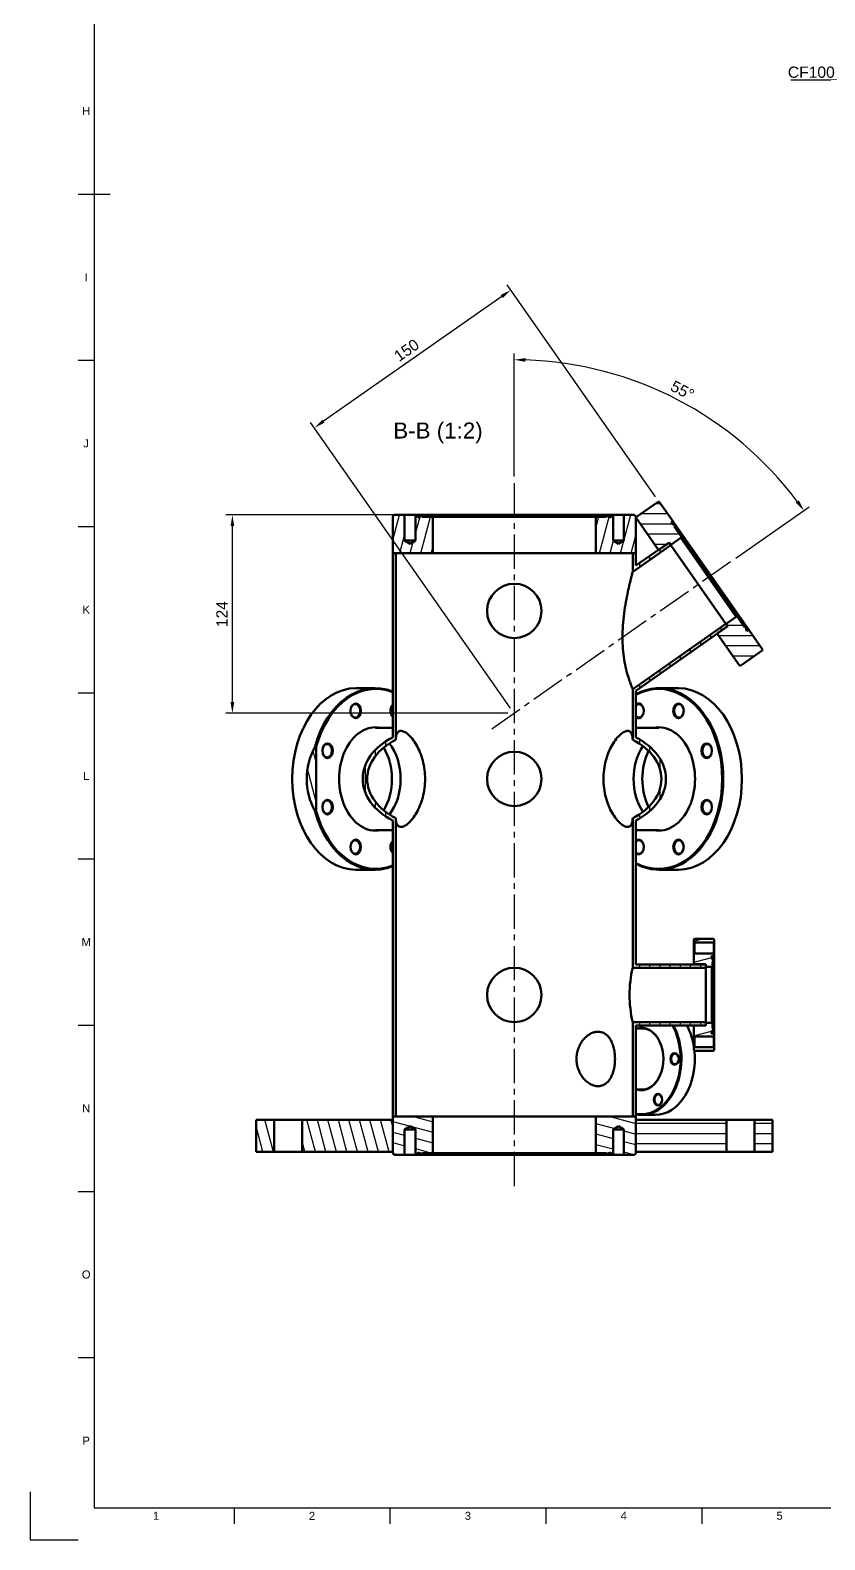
# Model space of a CAD drawing. Header units: millimetres. Extents: x 0 to 1189, y 0 to 841.
# Drawn here: x 0 to 248.3, y 0 to 471.7 of the extents above; entities that cross this region are included whole.
import ezdxf
from ezdxf import colors
from ezdxf.entities.mleader import LeaderData, LeaderLine
from ezdxf.enums import TextEntityAlignment as Align
from ezdxf.math import Vec2, Vec3

# ---------------------------------------------------------------- set-up
doc = ezdxf.new("R2010")
doc.units = ezdxf.units.MM
doc.header["$LTSCALE"] = 0.75
doc.linetypes.add('CENTER2', pattern=[28.575, 19.05, -3.175, 3.175, -3.175])
for name, color, linetype, lineweight in [('Border', 7, 'Continuous', 25), ('FD_Dimensions', 7, 'Continuous', 25), ('Hatching', 7, 'Continuous', 25), ('Leaders', 7, 'Continuous', 25), ('Smart Centers', 7, 'CENTER2', 25), ('View Labels', 7, 'Continuous', 25), ('Visible', 7, 'Continuous', 50)]:
    doc.layers.add(name, color=color, linetype=linetype, lineweight=lineweight)
doc.styles.add('FusionTitle', font='')
doc.styles.get("Standard").update_dxf_attribs({"font": 'arial.ttf'})
doc.styles.get('FusionTitle').set_extended_font_data('Arial Unicode MS')
doc.dimstyles.new('Dim-ISO-25', dxfattribs={"dimtxt": 3.5, "dimasz": 3.5, "dimexe": 2, "dimexo": 2, "dimgap": 1.5, "dimtad": 1, "dimzin": 12, "dimdsep": 46, "dimtxsty": 'Standard', "dimcen": 0, "dimazin": 3, "dimtp": 0.1, "dimtm": 0.1, "dimtfac": 0.714, "dimtmove": 0, "dimatfit": 3, "dimfxl": 1, "dimtzin": 12, "dimarcsym": 0})

# ---------------------------------------------------------------- blocks, each defined once
blk = doc.blocks.new('ISO_A0_SHEET')
at = {"layer": 'Border'}
for p, q in [((20, 831), (20, 10)), ((15, 420.5), (25, 420.5)), ((15, 368.5625), (20, 368.5625)), ((15, 316.625), (20, 316.625)), ((15, 264.6875), (20, 264.6875)), ((15, 212.75), (20, 212.75)), ((15, 160.8125), (20, 160.8125)), ((15, 108.875), (20, 108.875)), ((15, 56.9375), (20, 56.9375)), ((0, 15), (0, 0)), ((20, 10), (1179, 10)), ((63.708337, 10), (63.708337, 5)), ((112.41667, 10), (112.41667, 5)), ((161.125003, 10), (161.125003, 5)), ((209.833336, 10), (209.833336, 5)), ((0, 0), (15, 0))]:
    blk.add_line(p, q, dxfattribs=at)
at = {"layer": 'Border', "style": 'FusionTitle'}
for s, p in [('H', (17.5, 446.46875)), ('I', (17.5, 394.53125)), ('J', (17.5, 342.59375)), ('K', (17.5, 290.65625)), ('L', (17.5, 238.71875)), ('M', (17.5, 186.78125)), ('N', (17.5, 134.84375)), ('O', (17.5, 82.90625)), ('P', (17.5, 30.96875)), ('1', (39.35417, 7.5)), ('2', (88.062503, 7.5)), ('3', (136.770836, 7.5)), ('4', (185.479169, 7.5)), ('5', (234.187502, 7.5))]:
    blk.add_text(s, height=2.5, dxfattribs=at).set_placement(p, align=Align.MIDDLE)
blk = doc.blocks.new('*U39')
at = {"layer": 'Smart Centers', "color": 0, "ltscale": 0.75, "transparency": 16777216}
blk.add_line((0, 139.809447), (0, -80.22432), dxfattribs=at)
blk = doc.blocks.new('*U40')
at = {"layer": 'Smart Centers', "color": 0, "ltscale": 0.75, "transparency": 16777216}
blk.add_line((19.797621, 13.862444), (-55.693846, -38.997251), dxfattribs=at)
blk = doc.blocks.new('*D77')
at = {"layer": 'Defpoints', "color": 0, "transparency": 16777216}
for p in [(63.181732, 320.25633), (135.020637, 320.25633), (151.275826, 258.25633)]:
    blk.add_point(p, dxfattribs=at)
at = {"layer": 'FD_Dimensions', "lineweight": -2, "transparency": 16777216}
for p, q in [((133.020637, 320.25633), (61.181732, 320.25633)), ((63.181732, 261.75633), (63.181732, 316.75633)), ((149.275826, 258.25633), (61.181732, 258.25633))]:
    blk.add_line(p, q, dxfattribs=at)
at = {"layer": 'FD_Dimensions', "transparency": 16777216}
for points in [[(62.598399, 316.75633), (63.765066, 316.75633), (63.181732, 320.25633)], [(62.598399, 261.75633), (63.765066, 261.75633), (63.181732, 258.25633)]]:
    blk.add_solid(points, dxfattribs=at)
at = {"layer": 'FD_Dimensions', "color": 0, "transparency": 16777216, "insert": (59.92457, 289.25633), "char_height": 3.5, "attachment_point": 5, "rotation": 90}
blk.add_mtext('124', dxfattribs=at)
blk = doc.blocks.new('*D78')
at = {"layer": 'Defpoints', "color": 0, "transparency": 16777216}
for p in [(88.786605, 347.500186), (196.580392, 324.313214), (151.275826, 258.25633)]:
    blk.add_point(p, dxfattribs=at)
at = {"layer": 'FD_Dimensions', "lineweight": -2, "transparency": 16777216}
for p, q in [((195.433239, 325.951518), (149.075856, 392.156723)), ((147.355977, 388.510901), (91.653638, 349.507703)), ((150.128673, 259.894634), (87.639452, 349.13849))]:
    blk.add_line(p, q, dxfattribs=at)
at = {"layer": 'FD_Dimensions', "transparency": 16777216}
for points in [[(147.02139, 388.98874), (147.690563, 388.033062), (150.223009, 390.518419)], [(91.319051, 349.985542), (91.988224, 349.029865), (88.786605, 347.500186)]]:
    blk.add_solid(points, dxfattribs=at)
at = {"layer": 'FD_Dimensions', "color": 0, "transparency": 16777216, "insert": (117.619458, 371.701859), "char_height": 3.5, "attachment_point": 5, "rotation": 34.99998098}
blk.add_mtext('150', dxfattribs=at)
blk = doc.blocks.new('*D79')
at = {"layer": 'Defpoints', "color": 0, "transparency": 16777216}
for p in [(217.246297, 346.870051), (151.275826, 330.206141), (218.846163, 305.569589), (143.354695, 252.709894), (151.275826, 110.172374)]:
    blk.add_point(p, dxfattribs=at)
at = {"layer": 'FD_Dimensions', "lineweight": -2, "transparency": 16777216}
for p, q in [((151.275826, 332.206141), (151.275826, 370.730285)), ((220.484467, 306.716742), (243.409096, 322.76874))]:
    blk.add_line(p, q, dxfattribs=at)
blk.add_arc((151.275826, 258.25633), 110.473955, 36.815302, 88.184698, dxfattribs=at)
at = {"layer": 'FD_Dimensions', "transparency": 16777216}
for points in [[(154.766147, 368.091581), (154.784628, 369.258102), (151.275826, 368.730285)], [(240.190589, 324.798572), (239.245632, 324.114345), (241.770792, 321.621587)]]:
    blk.add_solid(points, dxfattribs=at)
at = {"layer": 'FD_Dimensions', "color": 0, "transparency": 16777216, "insert": (203.801485, 359.157181), "char_height": 3.5, "attachment_point": 5, "rotation": 332.49998476}
blk.add_mtext('55°', dxfattribs=at)

msp = doc.modelspace()

# ---------------------------------------------------------------- hatches: boundary and pattern name
at = {"layer": 'Hatching'}
h = msp.add_hatch(dxfattribs=at)
h.set_pattern_fill('ANSI31', color=256, angle=135, style=0)
h.paths.add_polyline_path([(223.5365, 285.2929), (223.2281, 285.2102), (221.0108, 288.3769), (220.6626, 288.4383), (217.4679, 286.2014), (217.9411, 285.5256), (214.8693, 283.3746), (214.8447, 283.2354), (214.8079, 283.0265), (221.6765, 273.2171), (222.0247, 273.1557), (228.7827, 277.8877), (228.8441, 278.2359), (224.5494, 284.3693), (223.9049, 283.918)], flags=0)
h.paths.add_polyline_path([(201.2133, 316.6506), (201.3965, 316.9121), (200.2305, 317.7285), (200.875, 318.1798), (196.5804, 324.3132), (196.2322, 324.3746), (189.4742, 319.6426), (189.4128, 319.2944), (196.2814, 309.4851), (196.4903, 309.4482), (196.6296, 309.4237), (199.7014, 311.5746), (200.1746, 310.8988), (203.3693, 313.1357), (203.4307, 313.4839)], flags=0)
h = msp.add_hatch(dxfattribs=at)
h.set_pattern_fill('ANSI31', color=256, angle=30, style=0)
edge = h.paths.add_edge_path(flags=0)
edge.add_line((176.7758, 319.6563), (176.7758, 308.2563))
edge.add_line((176.7758, 308.2563), (188.2758, 308.2563))
edge.add_line((188.2758, 308.2563), (189.2758, 308.2563))
edge.add_line((189.2758, 308.2563), (189.2758, 319.7563))
edge.add_line((189.2758, 319.7563), (188.7758, 320.2563))
edge.add_line((188.7758, 320.2563), (185.5508, 320.2563))
edge.add_line((185.5508, 320.2563), (185.5508, 312.2763))
edge.add_line((185.5508, 312.2763), (183.8508, 311.2549))
edge.add_line((183.8508, 311.2549), (182.1508, 312.2763))
edge.add_line((182.1508, 312.2763), (182.1508, 320.2563))
edge.add_line((182.1508, 320.2563), (181.4383, 320.2563))
edge.add_line((181.4383, 320.2563), (181.4383, 319.4695))
edge.add_line((181.4383, 319.4695), (180.1621, 319.934))
edge.add_ellipse((180.145, 319.8871), major_axis=(0.0171, 0.047), ratio=1, start_angle=0, end_angle=105)
edge.add_line((180.0951, 319.8914), (180.0746, 319.6563))
edge.add_line((180.0746, 319.6563), (176.7758, 319.6563))
edge = h.paths.add_edge_path(flags=0)
edge.add_line((125.7758, 308.2563), (125.7758, 319.6563))
edge.add_line((125.7758, 319.6563), (122.4771, 319.6563))
edge.add_line((122.4771, 319.6563), (122.4565, 319.8914))
edge.add_ellipse((122.4067, 319.8871), major_axis=(0.0498, 0.0044), ratio=1, start_angle=360, end_angle=465)
edge.add_line((122.3896, 319.934), (121.1133, 319.4695))
edge.add_line((121.1133, 319.4695), (121.1133, 320.2563))
edge.add_line((121.1133, 320.2563), (120.4008, 320.2563))
edge.add_line((120.4008, 320.2563), (120.4008, 312.2763))
edge.add_line((120.4008, 312.2763), (118.7008, 311.2549))
edge.add_line((118.7008, 311.2549), (117.0008, 312.2763))
edge.add_line((117.0008, 312.2763), (117.0008, 320.2563))
edge.add_line((117.0008, 320.2563), (113.7758, 320.2563))
edge.add_line((113.7758, 320.2563), (113.2758, 319.7563))
edge.add_line((113.2758, 319.7563), (113.2758, 308.2563))
edge.add_line((113.2758, 308.2563), (114.2758, 308.2563))
edge.add_line((114.2758, 308.2563), (125.7758, 308.2563))
h = msp.add_hatch(dxfattribs=at)
h.set_pattern_fill('ANSI31', color=256, angle=45, style=0)
h.paths.add_polyline_path([(189.2758, 160.7563), (211.1258, 160.7563), (211.1258, 161.5063), (211.1258, 161.7563), (188.2758, 161.7563), (188.2758, 132.2563), (189.2758, 132.2563)], flags=0)
h.paths.add_polyline_path([(199.644, 311.6565), (196.4903, 309.4482), (189.2758, 304.3966), (189.2758, 308.2563), (188.2758, 308.2563), (188.2758, 302.4756), (200.2176, 310.8374), (200.1746, 310.8988), (199.7014, 311.5746)], flags=0)
edge = h.paths.add_edge_path(flags=0)
edge.add_ellipse((176.0246, 237.7563), major_axis=(22.6274, 0), ratio=0.70710678, start_angle=315.616168, end_angle=404.383832)
edge.add_line((189.2758, 250.7256), (189.2758, 265.3318))
edge.add_line((189.2758, 265.3318), (214.8447, 283.2354))
edge.add_line((214.8447, 283.2354), (217.9985, 285.4436))
edge.add_line((217.9985, 285.4436), (217.9411, 285.5256))
edge.add_line((217.9411, 285.5256), (217.4679, 286.2014))
edge.add_line((217.4679, 286.2014), (217.4249, 286.2628))
edge.add_line((217.4249, 286.2628), (188.2758, 265.8524))
edge.add_line((188.2758, 265.8524), (188.2758, 250.0019))
edge.add_ellipse((176.0246, 237.7563), major_axis=(21.2132, 0), ratio=0.70710678, start_angle=-44.986618, end_angle=44.986618, ccw=False)
edge.add_line((188.2758, 225.5108), (188.2758, 178.7563))
edge.add_line((188.2758, 178.7563), (211.1258, 178.7563))
edge.add_line((211.1258, 178.7563), (211.1258, 179.0063))
edge.add_line((211.1258, 179.0063), (211.1258, 179.7563))
edge.add_line((211.1258, 179.7563), (189.2758, 179.7563))
edge.add_line((189.2758, 179.7563), (189.2758, 224.7871))
edge = h.paths.add_edge_path(flags=0)
edge.add_ellipse((126.5271, 237.7563), major_axis=(22.6274, 0), ratio=0.70710678, start_angle=135.616168, end_angle=224.383832)
edge.add_line((113.2758, 224.7871), (113.2758, 132.2563))
edge.add_line((113.2758, 132.2563), (114.2758, 132.2563))
edge.add_line((114.2758, 132.2563), (114.2758, 225.5108))
edge.add_ellipse((126.5271, 237.7563), major_axis=(21.2132, 0), ratio=0.70710678, start_angle=135.013382, end_angle=224.986618, ccw=False)
edge.add_line((114.2758, 250.0019), (114.2758, 308.2563))
edge.add_line((114.2758, 308.2563), (113.2758, 308.2563))
edge.add_line((113.2758, 308.2563), (113.2758, 250.7256))
h = msp.add_hatch(dxfattribs=at)
h.set_pattern_fill('ANSI31', color=256, angle=60, style=0)
edge = h.paths.add_edge_path(flags=0)
edge.add_spline(control_points=[(89.0504, 227.6128), (89.2276, 227.636), (89.404, 227.6591)], knot_values=[0, 0, 0, 0.07131489, 0.07131489, 0.07131489], weights=[1, 1, 1], degree=2, periodic=0)
edge.add_line((89.404, 227.6591), (89.404, 247.8535))
edge.add_spline(control_points=[(89.404, 247.8535), (89.2276, 247.8767), (89.0504, 247.8998)], knot_values=[0, 0, 0, 0.07131489, 0.07131489, 0.07131489], weights=[1, 1, 1], degree=2, periodic=0)
edge.add_ellipse((126.5271, 237.7563), major_axis=(40.1283, 0), ratio=0.70710678, start_angle=164.855087, end_angle=195.144913)
h = msp.add_hatch(dxfattribs=at)
h.set_pattern_fill('ANSI31', color=256, angle=150, style=0)
h.paths.add_polyline_path([(213.7758, 187.5563), (213.5758, 187.7563), (207.6258, 187.7563), (207.4258, 187.5563), (207.4258, 186.7563), (207.5758, 186.6063), (213.6258, 186.6063), (213.7758, 186.7563)], flags=0)
h.paths.add_polyline_path([(213.5758, 152.7563), (213.7758, 152.9563), (213.7758, 153.7563), (213.6258, 153.9063), (207.5758, 153.9063), (207.4258, 153.7563), (207.4258, 152.9563), (207.6258, 152.7563)], flags=0)
edge = h.paths.add_edge_path(flags=0)
edge.add_line((213.4758, 159.7813), (213.1758, 159.8905))
edge.add_line((213.1758, 159.8905), (213.1758, 161.3563))
edge.add_line((213.1758, 161.3563), (213.0258, 161.5063))
edge.add_line((213.0258, 161.5063), (211.1258, 161.5063))
edge.add_line((211.1258, 161.5063), (211.1258, 160.7563))
edge.add_line((211.1258, 160.7563), (211.1258, 160.6563))
edge.add_line((211.1258, 160.6563), (207.5758, 160.6563))
edge.add_line((207.5758, 160.6563), (207.4258, 160.5063))
edge.add_line((207.4258, 160.5063), (207.4258, 157.4063))
edge.add_line((207.4258, 157.4063), (207.5758, 157.2563))
edge.add_line((207.5758, 157.2563), (213.6258, 157.2563))
edge.add_line((213.6258, 157.2563), (213.7758, 157.4063))
edge.add_line((213.7758, 157.4063), (213.7758, 158.1688))
edge.add_line((213.7758, 158.1688), (213.0317, 158.1688))
edge.add_ellipse((213.0317, 158.2688), major_axis=(0, -0.1), ratio=1, start_angle=250, end_angle=360, ccw=False)
edge.add_line((212.9378, 158.303), (213.4758, 159.7813))
edge = h.paths.add_edge_path(flags=0)
edge.add_line((213.1758, 180.6221), (213.4758, 180.7313))
edge.add_line((213.4758, 180.7313), (212.9378, 182.2096))
edge.add_ellipse((213.0317, 182.2438), major_axis=(-0.094, -0.0342), ratio=1, start_angle=-110, end_angle=0, ccw=False)
edge.add_line((213.0317, 182.3438), (213.7758, 182.3438))
edge.add_line((213.7758, 182.3438), (213.7758, 183.1063))
edge.add_line((213.7758, 183.1063), (213.6258, 183.2563))
edge.add_line((213.6258, 183.2563), (207.5758, 183.2563))
edge.add_line((207.5758, 183.2563), (207.4258, 183.1063))
edge.add_line((207.4258, 183.1063), (207.4258, 180.0063))
edge.add_line((207.4258, 180.0063), (207.5758, 179.8563))
edge.add_line((207.5758, 179.8563), (211.1258, 179.8563))
edge.add_line((211.1258, 179.8563), (211.1258, 179.7563))
edge.add_line((211.1258, 179.7563), (211.1258, 179.0063))
edge.add_line((211.1258, 179.0063), (213.0258, 179.0063))
edge.add_line((213.0258, 179.0063), (213.1758, 179.1563))
edge.add_line((213.1758, 179.1563), (213.1758, 180.6221))
h = msp.add_hatch(dxfattribs=at)
h.set_pattern_fill('ANSI31', color=256, angle=120, style=0)
edge = h.paths.add_edge_path(flags=0)
edge.add_line((125.7758, 120.8563), (125.7758, 132.2563))
edge.add_line((125.7758, 132.2563), (114.2758, 132.2563))
edge.add_line((114.2758, 132.2563), (113.2758, 132.2563))
edge.add_line((113.2758, 132.2563), (113.2758, 131.2563))
edge.add_line((113.2758, 131.2563), (113.2758, 121.2563))
edge.add_line((113.2758, 121.2563), (113.2758, 120.7563))
edge.add_line((113.2758, 120.7563), (113.7758, 120.2563))
edge.add_line((113.7758, 120.2563), (117.0008, 120.2563))
edge.add_line((117.0008, 120.2563), (117.0008, 128.2363))
edge.add_line((117.0008, 128.2363), (118.7008, 129.2578))
edge.add_line((118.7008, 129.2578), (120.4008, 128.2363))
edge.add_line((120.4008, 128.2363), (120.4008, 120.2563))
edge.add_line((120.4008, 120.2563), (121.1133, 120.2563))
edge.add_line((121.1133, 120.2563), (121.1133, 121.0431))
edge.add_line((121.1133, 121.0431), (122.3896, 120.5786))
edge.add_ellipse((122.4067, 120.6256), major_axis=(-0.0171, -0.047), ratio=1, start_angle=0, end_angle=105)
edge.add_line((122.4565, 120.6212), (122.4771, 120.8563))
edge.add_line((122.4771, 120.8563), (125.7758, 120.8563))
edge = h.paths.add_edge_path(flags=0)
edge.add_line((176.7758, 132.2563), (176.7758, 120.8563))
edge.add_line((176.7758, 120.8563), (180.0746, 120.8563))
edge.add_line((180.0746, 120.8563), (180.0951, 120.6212))
edge.add_ellipse((180.145, 120.6256), major_axis=(-0.0498, -0.0044), ratio=1, start_angle=0, end_angle=105)
edge.add_line((180.1621, 120.5786), (181.4383, 121.0431))
edge.add_line((181.4383, 121.0431), (181.4383, 120.2563))
edge.add_line((181.4383, 120.2563), (182.1508, 120.2563))
edge.add_line((182.1508, 120.2563), (182.1508, 128.2363))
edge.add_line((182.1508, 128.2363), (183.8508, 129.2578))
edge.add_line((183.8508, 129.2578), (185.5508, 128.2363))
edge.add_line((185.5508, 128.2363), (185.5508, 120.2563))
edge.add_line((185.5508, 120.2563), (188.7758, 120.2563))
edge.add_line((188.7758, 120.2563), (189.2758, 120.7563))
edge.add_line((189.2758, 120.7563), (189.2758, 121.2563))
edge.add_line((189.2758, 121.2563), (189.2758, 131.2563))
edge.add_line((189.2758, 131.2563), (189.2758, 132.2563))
edge.add_line((189.2758, 132.2563), (188.2758, 132.2563))
edge.add_line((188.2758, 132.2563), (176.7758, 132.2563))
h = msp.add_hatch(dxfattribs=at)
h.set_pattern_fill('ANSI31', color=256, angle=60, style=0)
h.paths.add_polyline_path([(76.1901, 131.2563), (70.5651, 131.2563), (70.5651, 121.2563), (76.1901, 121.2563)], flags=0)
h.paths.add_polyline_path([(113.2758, 121.2563), (113.2758, 131.2563), (84.9401, 131.2563), (84.9401, 121.2563)], flags=0)
h = msp.add_hatch(dxfattribs=at)
h.set_pattern_fill('ANSI31', color=256, angle=135, style=0)
h.paths.add_polyline_path([(226.3615, 121.2563), (231.9865, 121.2563), (231.9865, 131.2563), (226.3615, 131.2563)], flags=0)
h.paths.add_polyline_path([(189.2758, 131.2563), (189.2758, 121.2563), (217.6115, 121.2563), (217.6115, 131.2563)], flags=0)

# ---------------------------------------------------------------- linework, layer by layer
at = {"layer": 'Visible', "extrusion": (0.707107, 2.978e-13, 0.707107)}
for p, q in [((196.2322, 324.3746), (189.4742, 319.6426)), ((196.5804, 324.3132), (196.2322, 324.3746)), ((200.875, 318.1798), (196.5804, 324.3132)), ((113.7758, 320.2563), (113.2758, 319.7563)), ((113.2758, 319.7563), (113.2758, 308.2563)), ((117.0008, 320.2563), (113.7758, 320.2563)), ((117.0008, 312.2763), (117.0008, 320.2563)), ((120.4008, 320.2563), (117.0008, 320.2563)), ((121.1133, 320.2563), (120.4008, 320.2563)), ((120.4008, 320.2563), (120.4008, 312.2763)), ((121.1133, 319.4695), (121.1133, 320.2563)), ((134.0229, 320.2563), (121.1133, 320.2563)), ((122.3896, 319.934), (121.1133, 319.4695)), ((180.145, 319.9371), (122.4067, 319.9371)), ((122.4771, 319.6563), (122.4565, 319.8914)), ((125.7758, 319.6563), (122.4771, 319.6563)), ((125.7758, 308.2563), (125.7758, 319.6563)), ((176.7758, 319.6563), (125.7758, 319.6563)), ((134.0229, 320.2563), (135.0206, 320.2563)), ((181.4383, 320.2563), (135.0206, 320.2563)), ((176.7758, 319.6563), (176.7758, 308.2563)), ((180.0746, 319.6563), (176.7758, 319.6563)), ((180.0951, 319.8914), (180.0746, 319.6563)), ((181.4383, 319.4695), (180.1621, 319.934)), ((182.1508, 320.2563), (181.4383, 320.2563)), ((181.4383, 320.2563), (181.4383, 319.4695)), ((182.1508, 312.2763), (182.1508, 320.2563)), ((185.5508, 320.2563), (182.1508, 320.2563)), ((188.7758, 320.2563), (185.5508, 320.2563)), ((185.5508, 320.2563), (185.5508, 312.2763)), ((189.2758, 319.7563), (188.7758, 320.2563)), ((189.2758, 308.2563), (189.2758, 319.7563)), ((189.4742, 319.6426), (189.4128, 319.2944)), ((189.4128, 319.2944), (196.2814, 309.4851)), ((200.2305, 317.7285), (200.875, 318.1798)), ((201.3965, 316.9121), (200.2305, 317.7285)), ((200.545, 317.7795), (200.9545, 318.0663)), ((200.545, 317.7795), (200.6251, 317.665)), ((201.0347, 317.9518), (200.6251, 317.665)), ((200.875, 318.1798), (200.9545, 318.0663)), ((201.0347, 317.9518), (200.9545, 318.0663)), ((201.0347, 317.9518), (224.5494, 284.3693)), ((201.2133, 316.6506), (201.3965, 316.9121)), ((203.4307, 313.4839), (201.2133, 316.6506)), ((201.3965, 316.9121), (223.5365, 285.2929)), ((118.7008, 311.2549), (117.0008, 312.2763)), ((120.4008, 312.2763), (117.0008, 312.2763)), ((120.4008, 312.2763), (118.7008, 311.2549)), ((183.8508, 311.2549), (182.1508, 312.2763)), ((185.5508, 312.2763), (182.1508, 312.2763)), ((185.5508, 312.2763), (183.8508, 311.2549)), ((199.644, 311.6565), (189.2758, 304.3966)), ((196.6296, 309.4237), (199.7014, 311.5746)), ((200.2176, 310.8374), (199.644, 311.6565)), ((199.7014, 311.5746), (200.1746, 310.8988)), ((200.1746, 310.8988), (203.3693, 313.1357)), ((203.3693, 313.1357), (203.4307, 313.4839)), ((220.6626, 288.4383), (203.3693, 313.1357)), ((203.4307, 313.4839), (221.0108, 288.3769)), ((113.2758, 308.2563), (125.7758, 308.2563)), ((114.2758, 308.2563), (113.2758, 308.2563)), ((113.2758, 308.2563), (113.2758, 250.7256)), ((114.2758, 250.0019), (114.2758, 308.2563)), ((125.7758, 308.2563), (176.7758, 308.2563)), ((176.7758, 308.2563), (189.2758, 308.2563)), ((188.2758, 302.4756), (200.2176, 310.8374)), ((189.2758, 308.2563), (188.2758, 308.2563)), ((188.2758, 308.2563), (188.2758, 302.4756)), ((189.2758, 304.3966), (189.2758, 308.2563)), ((196.2814, 309.4851), (196.6296, 309.4237)), ((196.3674, 309.3622), (196.2814, 309.4851)), ((200.2176, 310.8374), (217.4249, 286.2628)), ((220.6626, 288.4383), (217.4679, 286.2014)), ((221.0108, 288.3769), (220.6626, 288.4383)), ((223.2281, 285.2102), (221.0108, 288.3769)), ((217.4249, 286.2628), (188.2758, 265.8524)), ((189.2758, 265.3318), (217.9985, 285.4436)), ((214.8079, 283.0265), (214.7219, 283.1493)), ((214.8693, 283.3746), (214.8079, 283.0265)), ((217.9411, 285.5256), (214.8693, 283.3746)), ((217.9985, 285.4436), (217.4249, 286.2628)), ((217.4679, 286.2014), (217.9411, 285.5256)), ((223.5365, 285.2929), (223.2281, 285.2102)), ((223.9049, 283.918), (223.5365, 285.2929)), ((224.5494, 284.3693), (223.9049, 283.918)), ((228.8441, 278.2359), (224.5494, 284.3693)), ((214.8079, 283.0265), (221.6765, 273.2171)), ((222.0247, 273.1557), (228.7827, 277.8877)), ((228.7827, 277.8877), (228.8441, 278.2359)), ((221.6765, 273.2171), (222.0247, 273.1557)), ((101.9551, 266.1302), (101.7784, 266.1302)), ((102.1319, 266.1313), (107.7888, 266.1313)), ((188.2758, 265.8524), (188.2758, 250.0019)), ((189.2758, 250.7256), (189.2758, 265.3318)), ((202.1875, 266.1313), (196.5307, 266.1313)), ((202.5411, 266.1302), (202.3643, 266.1302)), ((107.8595, 253.7563), (113.2758, 253.7563)), ((189.2758, 253.7563), (196.4599, 253.7563)), ((89.404, 227.6591), (89.404, 247.8535)), ((107.8595, 221.7563), (113.2758, 221.7563)), ((113.2758, 224.7871), (113.2758, 132.2563)), ((114.2758, 132.2563), (114.2758, 225.5108)), ((188.2758, 225.5108), (188.2758, 178.7563)), ((189.2758, 179.7563), (189.2758, 224.7871)), ((189.2758, 221.7563), (196.4599, 221.7563)), ((101.7784, 209.3824), (101.9551, 209.3824)), ((102.1319, 209.3813), (107.7888, 209.3813)), ((202.1875, 209.3813), (196.5307, 209.3813)), ((202.3643, 209.3824), (202.5411, 209.3824)), ((207.6258, 187.7563), (207.4258, 187.5563)), ((207.4258, 187.5563), (207.4258, 186.7563)), ((207.4258, 186.7563), (207.5758, 186.6063)), ((207.4258, 183.1063), (207.4258, 186.7563)), ((207.5758, 186.6063), (213.6258, 186.6063)), ((207.5758, 186.6063), (207.5758, 183.2563)), ((213.5758, 187.7563), (207.6258, 187.7563)), ((213.7758, 187.5563), (213.5758, 187.7563)), ((213.6258, 186.6063), (213.7758, 186.7563)), ((213.6258, 183.2563), (213.6258, 186.6063)), ((213.7758, 186.7563), (213.7758, 187.5563)), ((213.7758, 186.7563), (213.7758, 183.1063)), ((211.1258, 179.7563), (189.2758, 179.7563)), ((207.5758, 183.2563), (207.4258, 183.1063)), ((207.4258, 183.1063), (207.4258, 180.0063)), ((207.4258, 180.0063), (207.5758, 179.8563)), ((207.4258, 179.7563), (207.4258, 180.0063)), ((213.6258, 183.2563), (207.5758, 183.2563)), ((207.5758, 179.8563), (211.1258, 179.8563)), ((207.5758, 179.8563), (207.5758, 179.7563)), ((211.1258, 179.8563), (211.1258, 179.0063)), ((211.1258, 178.7563), (211.1258, 179.7563)), ((213.4758, 180.7313), (212.9378, 182.2096)), ((213.0317, 182.3438), (213.7758, 182.3438)), ((213.1758, 180.6221), (213.4758, 180.7313)), ((213.1758, 179.1563), (213.1758, 180.6221)), ((213.4758, 159.7813), (213.4758, 180.7313)), ((213.7758, 183.1063), (213.6258, 183.2563)), ((213.7758, 182.3438), (213.7758, 183.1063)), ((213.7758, 158.1688), (213.7758, 182.3438)), ((188.2758, 178.7563), (211.1258, 178.7563)), ((211.1258, 179.0063), (213.0258, 179.0063)), ((211.1258, 178.7563), (211.1258, 161.7563)), ((213.0258, 179.0063), (213.1758, 179.1563)), ((213.0258, 161.5063), (213.0258, 179.0063)), ((213.1758, 179.1563), (213.1758, 161.3563)), ((211.1258, 161.7563), (188.2758, 161.7563)), ((188.2758, 161.7563), (188.2758, 132.2563)), ((189.2758, 160.7563), (211.1258, 160.7563)), ((189.2758, 132.2563), (189.2758, 160.7563)), ((207.4258, 160.5063), (207.4258, 160.7563)), ((207.5758, 160.6563), (207.4258, 160.5063)), ((207.4258, 160.5063), (207.4258, 157.4063)), ((207.5758, 160.7563), (207.5758, 160.6563)), ((211.1258, 160.6563), (207.5758, 160.6563)), ((211.1258, 160.7563), (211.1258, 161.7563)), ((213.0258, 161.5063), (211.1258, 161.5063)), ((211.1258, 161.5063), (211.1258, 160.6563)), ((213.1758, 161.3563), (213.0258, 161.5063)), ((213.1758, 159.8905), (213.1758, 161.3563)), ((189.2758, 159.7563), (192.0632, 159.7563)), ((207.4258, 157.4063), (207.5758, 157.2563)), ((207.4258, 153.7563), (207.4258, 157.4063)), ((207.5758, 157.2563), (213.6258, 157.2563)), ((207.5758, 157.2563), (207.5758, 153.9063)), ((212.9378, 158.303), (213.4758, 159.7813)), ((213.7758, 158.1688), (213.0317, 158.1688)), ((213.4758, 159.7813), (213.1758, 159.8905)), ((213.6258, 157.2563), (213.7758, 157.4063)), ((213.6258, 153.9063), (213.6258, 157.2563)), ((213.7758, 157.4063), (213.7758, 158.1688)), ((213.7758, 157.4063), (213.7758, 153.7563)), ((207.5758, 153.9063), (207.4258, 153.7563)), ((207.4258, 153.7563), (207.4258, 152.9563)), ((207.4258, 152.9563), (207.6258, 152.7563)), ((213.6258, 153.9063), (207.5758, 153.9063)), ((207.6258, 152.7563), (213.5758, 152.7563)), ((213.5758, 152.7563), (213.7758, 152.9563)), ((213.7758, 153.7563), (213.6258, 153.9063)), ((213.7758, 152.9563), (213.7758, 153.7563)), ((189.2758, 140.7563), (192.0632, 140.7563)), ((125.7758, 132.2563), (113.2758, 132.2563)), ((113.2758, 132.2563), (113.2758, 120.7563)), ((113.2758, 132.2563), (114.2758, 132.2563)), ((125.7758, 120.8563), (125.7758, 132.2563)), ((176.7758, 132.2563), (125.7758, 132.2563)), ((176.7758, 132.2563), (176.7758, 120.8563)), ((189.2758, 132.2563), (176.7758, 132.2563)), ((188.2758, 132.2563), (189.2758, 132.2563)), ((189.2758, 120.7563), (189.2758, 132.2563)), ((191.1213, 132.7563), (195.3286, 132.7563)), ((76.1901, 131.2563), (70.5651, 131.2563)), ((70.5651, 121.2563), (70.5651, 131.2563)), ((76.1901, 121.2563), (76.1901, 131.2563)), ((76.1901, 131.2563), (84.9401, 131.2563)), ((113.2758, 131.2563), (84.9401, 131.2563)), ((84.9401, 131.2563), (84.9401, 121.2563)), ((113.2758, 121.2563), (113.2758, 131.2563)), ((117.0008, 128.2363), (118.7008, 129.2578)), ((117.0008, 120.2563), (117.0008, 128.2363)), ((117.0008, 128.2363), (120.4008, 128.2363)), ((118.7008, 129.2578), (120.4008, 128.2363)), ((120.4008, 128.2363), (120.4008, 120.2563)), ((182.1508, 128.2363), (183.8508, 129.2578)), ((182.1508, 120.2563), (182.1508, 128.2363)), ((182.1508, 128.2363), (185.5508, 128.2363)), ((183.8508, 129.2578), (185.5508, 128.2363)), ((185.5508, 128.2363), (185.5508, 120.2563)), ((189.2758, 131.2563), (189.2758, 121.2563)), ((217.6115, 131.2563), (189.2758, 131.2563)), ((217.6115, 121.2563), (217.6115, 131.2563)), ((217.6115, 131.2563), (226.3615, 131.2563)), ((231.9865, 131.2563), (226.3615, 131.2563)), ((226.3615, 131.2563), (226.3615, 121.2563)), ((231.9865, 121.2563), (231.9865, 131.2563)), ((70.5651, 121.2563), (76.1901, 121.2563)), ((84.9401, 121.2563), (76.1901, 121.2563)), ((84.9401, 121.2563), (113.2758, 121.2563)), ((113.2758, 120.7563), (113.7758, 120.2563)), ((113.7758, 120.2563), (117.0008, 120.2563)), ((117.0008, 120.2563), (120.4008, 120.2563)), ((120.4008, 120.2563), (121.1133, 120.2563)), ((121.1133, 120.2563), (121.1133, 121.0431)), ((121.1133, 121.0431), (122.3896, 120.5786)), ((121.1133, 120.2563), (125.8682, 120.2563)), ((122.4067, 120.5756), (180.145, 120.5756)), ((122.4565, 120.6212), (122.4771, 120.8563)), ((122.4771, 120.8563), (125.7758, 120.8563)), ((125.7758, 120.8563), (176.7758, 120.8563)), ((126.5349, 120.2563), (125.8682, 120.2563)), ((126.5349, 120.2563), (181.4383, 120.2563)), ((176.7758, 120.8563), (180.0746, 120.8563)), ((180.0746, 120.8563), (180.0951, 120.6212)), ((180.1621, 120.5786), (181.4383, 121.0431)), ((181.4383, 121.0431), (181.4383, 120.2563)), ((181.4383, 120.2563), (182.1508, 120.2563)), ((182.1508, 120.2563), (185.5508, 120.2563)), ((185.5508, 120.2563), (188.7758, 120.2563)), ((188.7758, 120.2563), (189.2758, 120.7563)), ((189.2758, 121.2563), (217.6115, 121.2563)), ((226.3615, 121.2563), (217.6115, 121.2563)), ((226.3615, 121.2563), (231.9865, 121.2563))]:
    msp.add_line(p, q, dxfattribs=at)
at = {"layer": 'Visible'}
for centre in [(151.2758, 290.2563), (151.2758, 237.7563), (151.2758, 170.2563)]:
    msp.add_circle(centre, 8.5, dxfattribs=at)
for centre, radius, start, end in [((122.4067, 319.8871), 0.05, 5, 110), ((180.145, 319.8871), 0.05, 70, 175), ((225.1005, 170.1533), 37.8152, 166.850263, 179.843835), ((225.1005, 170.3594), 37.8152, 180.156165, 193.149737), ((122.4067, 120.6256), 0.05, 250, 355), ((180.145, 120.6256), 0.05, 185, 290)]:
    msp.add_arc(centre, radius, start, end, dxfattribs=at)
at = {"layer": 'Visible', "extrusion": (0, -2e-16, -1)}
for centre, start, end in [((-213.0317, 182.2438), 340, 90), ((-213.0317, 158.2688), 270, 20)]:
    msp.add_arc(centre, 0.1, start, end, dxfattribs=at)
at = {"layer": 'Visible', "extrusion": (0, -1e-16, -1)}
for centre, major_axis, start_param, end_param in [((107.7888, 237.7563), (0, 28.375), -1.20522788, 0.27700506), ((196.5307, 237.7563), (0, 28.375), -0.36996397, 3.51155662), ((202.1875, 237.7563), (0, 28.375), 0, 0.00881069), ((101.735, 259.0287), (0, 2.3), 1.57079633, 7.85398163), ((114.1961, 259.0287), (0, 2.3), 3.7430282, 5.68174976), ((190.1234, 259.0287), (0, 2.3), -0.54817421, 3.68976686), ((196.3539, 237.7563), (0, 16.15), -0.13639897, 3.27799162), ((92.9237, 246.5676), (0, 2.3), 1.57079633, 7.85398163), ((126.5271, 237.7563), (21.2132, 0), 2.18649625, 4.09668906), ((102.3794, 237.7563), (0, 15.075), 0.86252638, 2.27906628), ((176.0246, 237.7563), (21.2132, 0), -0.9550964, 0.9550964), ((201.94, 237.7563), (0, 15.075), 4.09340769, 5.33137027), ((92.9237, 228.945), (0, 2.3), 1.57079633, 7.85398163), ((107.7888, 237.7563), (0, 28.375), 2.86458759, 4.34682054), ((101.735, 216.484), (0, 2.3), 1.57079633, 7.85398163), ((114.1961, 216.484), (0, 2.3), 3.7430282, 5.68174976), ((190.1234, 216.484), (0, 2.3), -0.54817421, 3.68976686), ((102.1319, 237.7563), (0, 28.375), 3.14159265, 3.15040334)]:
    msp.add_ellipse(centre, major_axis=major_axis, ratio=0.70710678, start_param=start_param, end_param=end_param, dxfattribs=at)
at = {"layer": 'Visible'}
for centre, major_axis, start_param, end_param in [((101.9551, 237.7563), (0, 28.375), 0.00881069, 3.13278197), ((107.9655, 237.7563), (0, 28.125), -0.27029747, 1.20358831), ((102.1319, 237.7563), (0, 28.375), 0, 0.00881069), ((196.3539, 237.7563), (0, 28.125), 2.77770821, 6.64706976), ((202.3643, 237.7563), (0, 28.375), 3.15040334, 6.27437462), ((101.5936, 259.0287), (0, 2.1), 1.57079633, 7.85398163), ((114.0546, 259.0287), (0, 2.1), 0.55210056, 2.58949209), ((190.2648, 259.0287), (0, 2.1), 2.41275996, 7.012018), ((202.7258, 259.0287), (0, 2.1), 3.14159265, 9.42477796), ((126.5271, 237.7563), (22.6274, 0), 2.19645167, 4.08673364), ((176.0246, 237.7563), (22.6274, 0), -0.94514098, 0.94514098), ((126.5271, 237.7563), (40.1283, 0), 2.77602421, 3.5071611), ((92.7823, 246.5676), (0, 2.1), 1.57079633, 7.85398163), ((105.1371, 237.7563), (0, 15), 3.87879895, 5.54597901), ((199.1823, 237.7563), (0, 15), 0.81507608, 2.32651657), ((211.5371, 246.5676), (0, 2.1), 3.14159265, 9.42477796), ((107.9655, 237.7563), (0, 28.125), 1.93800435, 3.41189013), ((92.7823, 228.945), (0, 2.1), 1.57079633, 7.85398163), ((211.5371, 228.945), (0, 2.1), 3.14159265, 9.42477796), ((101.5936, 216.484), (0, 2.1), 1.57079633, 7.85398163), ((114.0546, 216.484), (0, 2.1), 0.55210056, 2.58949209), ((190.2648, 216.484), (0, 2.1), 2.41275996, 7.012018), ((202.7258, 216.484), (0, 2.1), 3.14159265, 9.42477796), ((202.1875, 237.7563), (0, 28.375), 3.14159265, 3.15040334), ((190.9799, 150.2563), (0, 17.3), 3.00183848, 5.3645891), ((195.3286, 150.2563), (0, 17.5), -1.35876397, -0.92729522), ((191.0859, 150.2563), (0, 9.6), 2.9971295, 6.42764846), ((195.3286, 150.2563), (0, 17.5), 3.14159265, 4.85894336), ((201.4627, 150.2563), (0, 1.675), 3.14159265, 9.42477796), ((196.2743, 137.5474), (0, 1.675), 3.14159265, 9.42477796)]:
    msp.add_ellipse(centre, major_axis=major_axis, ratio=0.70710678, start_param=start_param, end_param=end_param, dxfattribs=at)
at = {"layer": 'Visible', "extrusion": (0, -1e-16, -1)}
for centre in [(202.5844, 259.0287), (211.3957, 246.5676), (211.3957, 228.945), (202.5844, 216.484)]:
    msp.add_ellipse(centre, major_axis=(0, 2.3), ratio=0.70710678, dxfattribs=at)
at = {"layer": 'Visible', "extrusion": (-4e-16, -1e-16, -1)}
msp.add_ellipse((107.9655, 237.7563), major_axis=(0, 16.15), ratio=0.70710678, start_param=3.00519369, end_param=6.41958427, dxfattribs=at)
at = {"layer": 'Visible', "extrusion": (2e-16, -1e-16, -1)}
msp.add_ellipse((191.1213, 150.2563), major_axis=(0, 17.5), ratio=0.70710678, start_param=0.92729522, end_param=3.29128736, dxfattribs=at)
at = {"layer": 'Visible', "extrusion": (1e-16, -1e-16, -1)}
msp.add_ellipse((190.9799, 150.2563), major_axis=(0, 9.75), ratio=0.70710678, start_param=-0.2269421, end_param=3.36853475, dxfattribs=at)
at = {"layer": 'Visible', "extrusion": (2e-16, -1e-16, -1)}
msp.add_ellipse((201.3567, 150.2563), major_axis=(0, 1.825), ratio=0.70710678, dxfattribs=at)
at = {"layer": 'Visible', "extrusion": (-3e-16, -1e-16, -1)}
msp.add_ellipse((196.1683, 137.5474), major_axis=(0, 1.825), ratio=0.70710678, dxfattribs=at)
at = {"layer": 'Visible'}
for points, knots in [([(135.0206, 320.2563), (135.0023, 320.2275), (134.9826, 320.2006), (134.906, 320.1094), (134.8352, 320.0517), (134.6805, 319.9752), (134.5967, 319.9563), (134.4401, 319.9563), (134.3569, 319.9752), (134.2042, 320.0517), (134.1348, 320.1094), (134.0599, 320.2006), (134.0407, 320.2275), (134.0229, 320.2563)], [0.092169802, 0.092169802, 0.092169802, 0.092169802, 0.113011004, 0.113011004, 0.169516506, 0.169516506, 0.226022007, 0.226022007, 0.282527509, 0.282527509, 0.33903301, 0.33903301, 0.359874213, 0.359874213, 0.359874213, 0.359874213]), ([(188.2758, 302.4756), (188.2758, 302.4756), (188.2314, 302.312), (188.0653, 301.6863), (187.9438, 301.2246), (187.6519, 300.0759), (187.4815, 299.3879), (187.1262, 297.8797), (186.9415, 297.0596), (186.3537, 294.279), (185.9201, 291.934), (185.4465, 288.2207), (185.3179, 286.9503), (185.144, 284.4188), (185.0989, 283.1574), (185.0989, 280.8152), (185.1376, 279.6472), (185.308, 277.3297), (185.4399, 276.1803), (185.7812, 273.9971), (185.9906, 272.9609), (186.4428, 271.0778), (186.6847, 270.2308), (187.0929, 268.9351), (187.2739, 268.409), (187.6085, 267.4894), (187.7619, 267.0957), (188.0144, 266.4674), (188.1135, 266.2322), (188.2442, 265.9247), (188.2758, 265.8524), (188.2758, 265.8524)], [5.40926186, 5.40926186, 5.40926186, 5.40926186, 6.03082596, 6.03082596, 6.65239006, 6.65239006, 7.27395417, 7.27395417, 7.89551827, 7.89551827, 9.35702099, 9.35702099, 10.08777235, 10.08777235, 10.81852372, 10.81852372, 11.49312735, 11.49312735, 12.16773098, 12.16773098, 12.84233461, 12.84233461, 13.51693824, 13.51693824, 14.04029958, 14.04029958, 14.56366091, 14.56366091, 15.08702225, 15.08702225, 15.61038359, 15.61038359, 15.61038359, 15.61038359]), ([(114.2758, 225.5108), (114.2758, 224.998), (114.319, 224.5401), (114.5202, 223.7063), (114.6957, 223.3541), (115.1801, 222.879), (115.4891, 222.7563), (116.1386, 222.7563), (116.4778, 222.8354), (117.2361, 223.1905), (117.655, 223.4669), (118.5291, 224.2212), (118.9849, 224.7001), (119.8784, 225.8301), (120.3156, 226.4812), (121.0934, 227.8459), (121.4616, 228.5939), (122.1278, 230.2246), (122.4255, 231.1073), (122.9106, 232.9497), (123.0982, 233.9108), (123.3454, 235.8441), (123.4049, 236.8162), (123.4049, 238.6964), (123.3454, 239.6686), (123.0982, 241.6019), (122.9106, 242.563), (122.4255, 244.4054), (122.1278, 245.2881), (121.4616, 246.9188), (121.0934, 247.6667), (120.3156, 249.0314), (119.8784, 249.6826), (118.9849, 250.8126), (118.5291, 251.2915), (117.655, 252.0458), (117.2361, 252.3221), (116.4778, 252.6773), (116.1386, 252.7563), (115.4891, 252.7563), (115.1801, 252.6337), (114.6957, 252.1585), (114.5202, 251.8064), (114.319, 250.9725), (114.2758, 250.5146), (114.2758, 250.0019)], [3.32223709, 3.32223709, 3.32223709, 3.32223709, 3.9710372, 3.9710372, 4.72111025, 4.72111025, 5.4711833, 5.4711833, 6.0714481, 6.0714481, 6.6717129, 6.6717129, 7.2719777, 7.2719777, 7.8722425, 7.8722425, 8.43630082, 8.43630082, 9.00035914, 9.00035914, 9.56441746, 9.56441746, 10.12847578, 10.12847578, 10.69253409, 10.69253409, 11.25659241, 11.25659241, 11.82065073, 11.82065073, 12.38470905, 12.38470905, 12.98497385, 12.98497385, 13.58523865, 13.58523865, 14.18550345, 14.18550345, 14.78576825, 14.78576825, 15.5358413, 15.5358413, 16.28591435, 16.28591435, 16.93471447, 16.93471447, 16.93471447, 16.93471447]), ([(188.2758, 250.0019), (188.2758, 250.5146), (188.2327, 250.9725), (188.0315, 251.8064), (187.856, 252.1585), (187.3715, 252.6337), (187.0625, 252.7563), (186.4131, 252.7563), (186.0739, 252.6773), (185.3156, 252.3221), (184.8966, 252.0458), (184.0225, 251.2915), (183.5667, 250.8126), (182.6733, 249.6826), (182.236, 249.0314), (181.4582, 247.6667), (181.09, 246.9188), (180.4238, 245.2881), (180.1262, 244.4054), (179.6411, 242.563), (179.4534, 241.6019), (179.2062, 239.6686), (179.1468, 238.6964), (179.1468, 236.8162), (179.2062, 235.8441), (179.4534, 233.9108), (179.6411, 232.9497), (180.1262, 231.1073), (180.4238, 230.2246), (181.09, 228.5939), (181.4582, 227.8459), (182.236, 226.4812), (182.6733, 225.8301), (183.5667, 224.7001), (184.0225, 224.2212), (184.8966, 223.4669), (185.3156, 223.1905), (186.0739, 222.8354), (186.4131, 222.7563), (187.0625, 222.7563), (187.3715, 222.879), (187.856, 223.3541), (188.0315, 223.7063), (188.2327, 224.5401), (188.2758, 224.998), (188.2758, 225.5108)], [3.32223709, 3.32223709, 3.32223709, 3.32223709, 3.9710372, 3.9710372, 4.72111025, 4.72111025, 5.4711833, 5.4711833, 6.0714481, 6.0714481, 6.6717129, 6.6717129, 7.2719777, 7.2719777, 7.8722425, 7.8722425, 8.43630082, 8.43630082, 9.00035914, 9.00035914, 9.56441746, 9.56441746, 10.12847578, 10.12847578, 10.69253409, 10.69253409, 11.25659241, 11.25659241, 11.82065073, 11.82065073, 12.38470905, 12.38470905, 12.98497385, 12.98497385, 13.58523865, 13.58523865, 14.18550345, 14.18550345, 14.78576825, 14.78576825, 15.5358413, 15.5358413, 16.28591435, 16.28591435, 16.93471447, 16.93471447, 16.93471447, 16.93471447]), ([(182.7494, 150.2563), (182.7494, 150.7921), (182.7217, 151.3455), (182.6043, 152.445), (182.5146, 152.9912), (182.2742, 154.0377), (182.1232, 154.5389), (181.7679, 155.4653), (181.5635, 155.8905), (181.119, 156.643), (180.8636, 156.9964), (180.2933, 157.6198), (179.9783, 157.8899), (179.3037, 158.3243), (178.9435, 158.4888), (178.2004, 158.7049), (177.8176, 158.7563), (177.06, 158.7563), (176.6603, 158.7049), (175.8483, 158.4888), (175.436, 158.3243), (174.6306, 157.8899), (174.2368, 157.6198), (173.497, 156.9964), (173.1511, 156.643), (172.5314, 155.8905), (172.2361, 155.4653), (171.7096, 154.5389), (171.4786, 154.0377), (171.1048, 152.9912), (170.9618, 152.445), (170.7737, 151.3455), (170.7286, 150.7921), (170.7286, 149.7206), (170.7737, 149.1672), (170.9618, 148.0676), (171.1048, 147.5215), (171.4786, 146.475), (171.7096, 145.9738), (172.2361, 145.0474), (172.5314, 144.6222), (173.1511, 143.8697), (173.497, 143.5163), (174.2368, 142.8928), (174.6306, 142.6227), (175.436, 142.1884), (175.8483, 142.0238), (176.6603, 141.8078), (177.06, 141.7563), (177.8176, 141.7563), (178.2004, 141.8078), (178.9435, 142.0238), (179.3037, 142.1884), (179.9783, 142.6227), (180.2933, 142.8928), (180.8636, 143.5163), (181.119, 143.8697), (181.5635, 144.6222), (181.7679, 145.0474), (182.1232, 145.9738), (182.2742, 146.475), (182.5146, 147.5215), (182.6043, 148.0676), (182.7217, 149.1672), (182.7494, 149.7206), (182.7494, 150.2563)], [0, 0, 0, 0, 0.32143882, 0.32143882, 0.64287763, 0.64287763, 0.96431645, 0.96431645, 1.28575526, 1.28575526, 1.60716233, 1.60716233, 1.92856941, 1.92856941, 2.24997648, 2.24997648, 2.57138355, 2.57138355, 2.89279062, 2.89279062, 3.21419769, 3.21419769, 3.53560477, 3.53560477, 3.85701184, 3.85701184, 4.17845065, 4.17845065, 4.49988947, 4.49988947, 4.82132829, 4.82132829, 5.1427671, 5.1427671, 5.46420592, 5.46420592, 5.78564473, 5.78564473, 6.10708355, 6.10708355, 6.42852236, 6.42852236, 6.74992944, 6.74992944, 7.07133651, 7.07133651, 7.39274358, 7.39274358, 7.71415065, 7.71415065, 8.03555772, 8.03555772, 8.3569648, 8.3569648, 8.67837187, 8.67837187, 8.99977894, 8.99977894, 9.32121776, 9.32121776, 9.64265657, 9.64265657, 9.96409539, 9.96409539, 10.2855342, 10.2855342, 10.2855342, 10.2855342]), ([(125.8682, 120.2563), (125.88, 120.2851), (125.8926, 120.3121), (125.9419, 120.4032), (125.9877, 120.461), (126.0889, 120.5375), (126.1443, 120.5563), (126.2489, 120.5563), (126.3052, 120.5375), (126.4093, 120.461), (126.4572, 120.4032), (126.5091, 120.3121), (126.5225, 120.2851), (126.5349, 120.2563)], [-0.359874213, -0.359874213, -0.359874213, -0.359874213, -0.33903301, -0.33903301, -0.282527509, -0.282527509, -0.226022007, -0.226022007, -0.169516506, -0.169516506, -0.113011004, -0.113011004, -0.092169802, -0.092169802, -0.092169802, -0.092169802])]:
    msp.add_open_spline(points, degree=3, knots=knots, dxfattribs=at)
at = {"layer": 'Visible', "extrusion": (1.12415e-09, 8.58091e-09, 1)}
msp.add_rational_spline([(89.404, 247.8535), (89.2276, 247.8767), (89.0504, 247.8998)], [1, 1.00000000078, 1], degree=2, dxfattribs=at)
at = {"layer": 'Visible'}
msp.add_open_spline([(89.0504, 227.6128), (89.2276, 227.636), (89.404, 227.6591)], degree=2, dxfattribs=at)

# ---------------------------------------------------------------- block references
at = {"layer": 'Border'}
msp.add_blockref('ISO_A0_SHEET', (0, 0), dxfattribs=at)
at = {"layer": 'Smart Centers', "ltscale": 0.75}
for name, p in [('*U39', (151.2758, 190.3967)), ('*U40', (199.0485, 291.7071))]:
    msp.add_blockref(name, p, dxfattribs=at)

# ---------------------------------------------------------------- texts
at = {"layer": 'View Labels', "insert": (127.4269, 342.6246), "char_height": 5, "width": 29.68281, "attachment_point": 8}
msp.add_mtext('B-B (1:2)', dxfattribs=at)

# ---------------------------------------------------------------- dimensions: what is measured, and where the dimension line sits
at = {"layer": 'FD_Dimensions'}
for base, p1, p2, angle, picture, middle in [((88.7866, 347.5002), (196.5804, 324.3132), (151.2758, 258.2563), 215, '*D78', (117.6195, 371.7019)), ((63.1817, 320.2563), (151.2758, 258.2563), (135.0206, 320.2563), 270, '*D77', (59.9246, 289.2563))]:
    dim = msp.add_linear_dim(base=base, p1=p1, p2=p2, angle=angle, dimstyle='Dim-ISO-25', override={"dimlfac": 2, "dimclrd": 256, "dimclre": 256}, dxfattribs=at)
    dim.commit()
    dim.dimension.update_dxf_attribs({"geometry": picture, "text_midpoint": middle})
dim = msp.add_angular_dim_2l(base=(217.2463, 346.8701), line1=((151.2758, 330.2061), (151.2758, 110.1724)), line2=((218.8462, 305.5696), (143.3547, 252.7099)), dimstyle='Dim-ISO-25', override={"dimlfac": 2, "dimpost": '', "dimclrd": 256, "dimclre": 256}, dxfattribs=at)
dim.commit()
dim.dimension.update_dxf_attribs({"geometry": '*D79', "text_midpoint": (203.8015, 359.1572)})

# ---------------------------------------------------------------- leaders
at = {"layer": 'Leaders'}
ml = msp.add_multileader_mtext('Standard', dxfattribs=at)
ml.set_content('CF100', color=256)
ml.set_leader_properties()
ml.build(insert=Vec2(0, 0))
ml.multileader.update_dxf_attribs({"text_left_attachment_type": 5, "text_right_attachment_type": 5, "dogleg_length": 3.5, "arrow_head_size": 3.5})
ctx = ml.context
ctx.base_point, ctx.char_height, ctx.arrow_head_size, ctx.landing_gap_size, ctx.plane_origin = Vec3(237.2337, 456.0899), 3.5, 3.5, 0, Vec3(290.6453, 455.2617)
ctx.left_attachment, ctx.right_attachment, ctx.text_align_type = 5, 5, 2
notes = []
notes.append((ctx, [(0, (1, 1, 0), (254.9319, 456.0899), (-1, 0), 3.5, [(0, [(290.6453, 445.1369)], 0, [])])]))
ctx.mtext.insert, ctx.mtext.alignment, ctx.mtext.flow_direction = Vec3(251.4319, 460.3496), 3, 5
for ctx, leaders in notes:
    for number, flags, end, landing, length, lines in leaders:
        leader = LeaderData()
        leader.index, (leader.has_last_leader_line, leader.has_dogleg_vector, leader.attachment_direction) = number, flags
        leader.last_leader_point, leader.dogleg_vector, leader.dogleg_length = Vec3(end), Vec3(landing), length
        for number, points, colour, breaks in lines:
            line = LeaderLine()
            line.index, line.vertices, line.color, line.breaks = number, Vec3.list(points), colors.encode_raw_color(colour), breaks
            leader.lines.append(line)
        ctx.leaders.append(leader)

doc.saveas('drawing.dxf')
